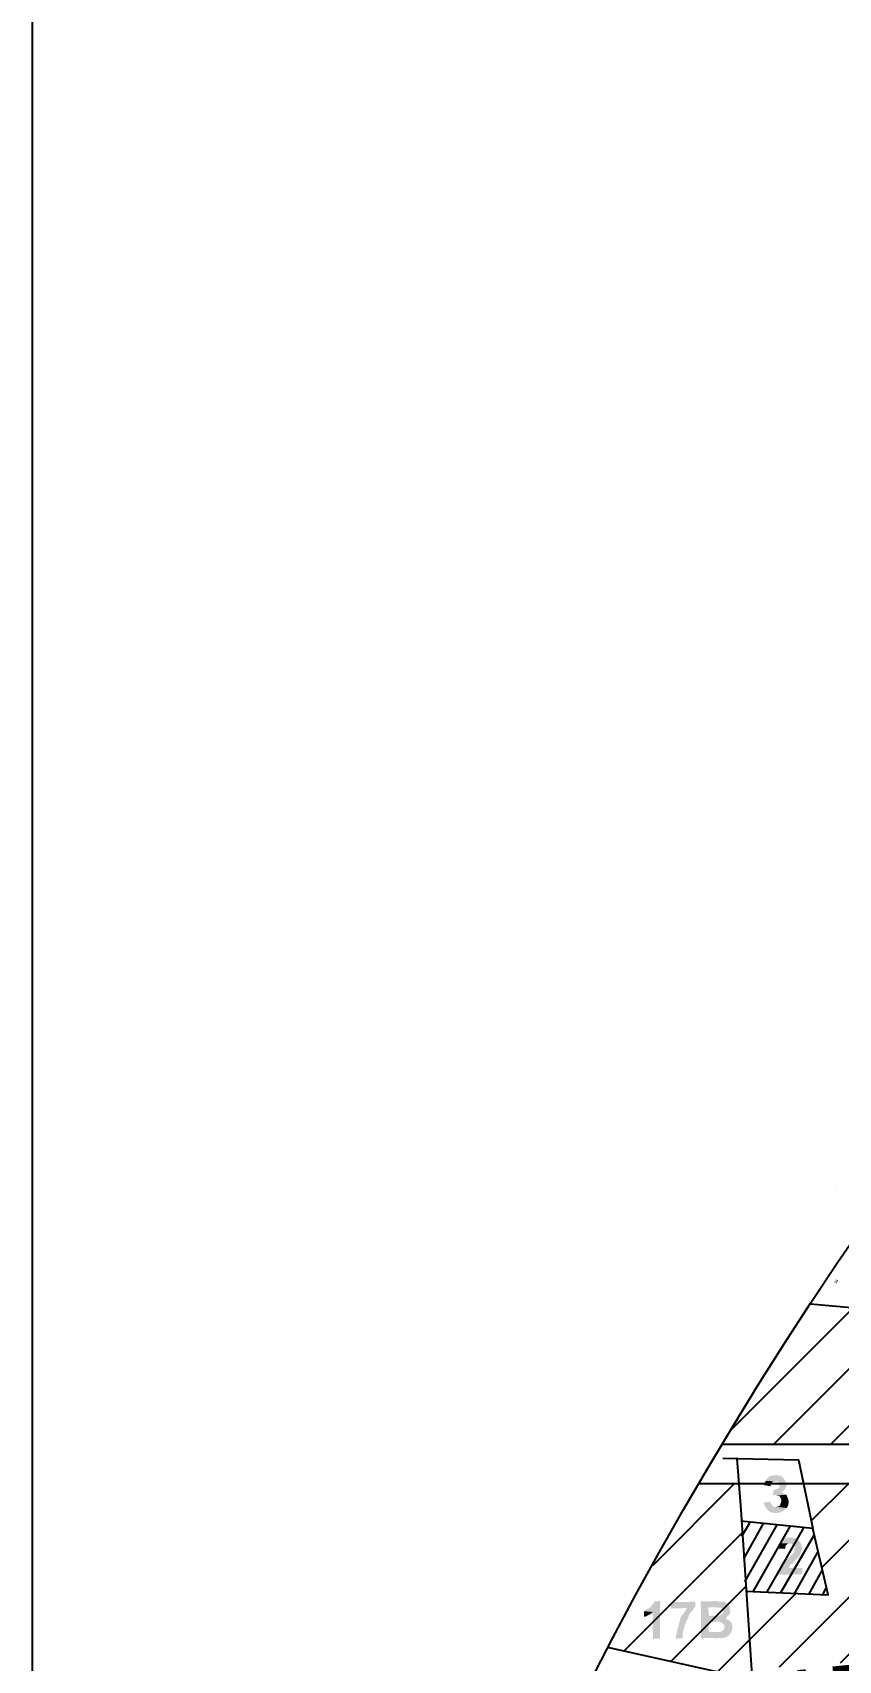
# Model space of a CAD drawing. Header units: metres. Extents: x 297 to 3998, y 336 to 1712.
# Drawn here: x 2798.4 to 2898.3, y 1239.6 to 1441.3 of the extents above; entities that cross this region are included whole.
import ezdxf

# ---------------------------------------------------------------- set-up
doc = ezdxf.new("R2010")
doc.units = ezdxf.units.M
doc.header["$MEASUREMENT"] = 0
doc.styles.get("Standard").update_dxf_attribs({"font": 'CENSCBK.TTF'})
pattern_1 = [(45, (-2513.5867, 677.9554), (-3.535534, 3.535534), [])]

msp = doc.modelspace()

# ---------------------------------------------------------------- hatches: boundary and pattern name
h = msp.add_hatch()
h.set_pattern_fill('ANSI31', color=2, scale=40, style=0)
h.set_pattern_definition(pattern_1)
h.paths.add_polyline_path([(2903.075, 1275.14), (2901.454, 1283.151), (2894.801, 1283.752, 0.0102581), (2883.898, 1266.375), (2907.731, 1266.375), (2907.577, 1267.799), (2910.997, 1267.937), (2911.134, 1266.375), (2915.874, 1266.375), (2915.81, 1268.529), (2921.949, 1268.872), (2923.281, 1269.118), (2929.801, 1269.532), (2929.763, 1266.375), (2933.902, 1266.375), (2933.761, 1276.665), (2930.001, 1276.459), (2929.5, 1279.714), (2927.608, 1280.791), (2927.119, 1280.835)])
h = msp.add_hatch()
h.set_pattern_fill('ANSI31', color=2, scale=40, style=0)
h.set_pattern_definition(pattern_1)
h.paths.add_polyline_path([(2869.793, 1241.221), (2886.894, 1237.409), (2887.367, 1238.579), (2887.493, 1238.588), (2886.194, 1258.274), (2885.943, 1261.511), (2881.02, 1261.511, 0.0115959)])
h = msp.add_hatch()
h.set_pattern_fill('ANSI31', color=2, scale=40, style=0)
h.set_pattern_definition(pattern_1)
h.paths.add_polyline_path([(2921.918, 1261.511), (2893.94, 1261.511), (2895.093, 1255.95), (2897, 1247.737), (2886.858, 1248.211), (2887.493, 1238.588), (2906.717, 1239.881), (2906.398, 1242.677), (2911.056, 1243.043), (2911.487, 1240.169), (2911.868, 1240.239), (2912.266, 1240.214), (2912.742, 1240.302), (2913.141, 1240.277), (2913.522, 1240.347), (2914.015, 1240.34), (2914.396, 1240.41), (2914.89, 1240.402), (2915.27, 1240.472), (2915.764, 1240.465), (2916.145, 1240.535), (2916.543, 1240.51), (2917.019, 1240.598), (2917.418, 1240.573), (2917.894, 1240.66), (2918.292, 1240.635), (2918.768, 1240.723), (2919.166, 1240.698), (2919.547, 1240.768), (2920.041, 1240.761), (2920.422, 1240.831), (2920.915, 1240.823), (2921.296, 1240.894), (2921.79, 1240.886), (2921.885, 1240.904)])
at = {"linetype": 'Continuous'}
for points in [[(2889.278, 1261.868), (2889.122, 1261.642), (2889.14, 1261.547), (2889.08, 1261.339), (2889.894, 1261.194), (2889.859, 1261.384), (2890.092, 1261.723), (2890.36, 1261.87), (2890.473, 1261.793)], [(2890.523, 1262.589), (2890.428, 1262.572), (2890.142, 1262.519), (2889.761, 1262.449), (2889.511, 1262.206), (2889.26, 1261.963), (2889.278, 1261.868), (2890.473, 1261.793), (2890.663, 1261.828), (2890.776, 1261.75), (2890.871, 1261.768), (2890.889, 1261.672), (2890.906, 1261.577), (2890.941, 1261.387), (2890.976, 1261.196), (2890.994, 1261.101), (2890.821, 1260.971), (2890.839, 1260.876), (2890.743, 1260.858), (2890.648, 1260.841), (2890.267, 1260.77), (2890.104, 1260.051), (2890.485, 1260.122), (2890.598, 1260.044), (2891.758, 1260.159), (2891.645, 1260.237), (2891.533, 1260.315), (2891.42, 1260.392), (2891.325, 1260.375), (2891.212, 1260.452), (2891.307, 1260.47), (2891.635, 1260.826), (2891.851, 1261.259), (2891.781, 1261.64), (2891.615, 1262.003), (2891.485, 1262.176), (2891.372, 1262.254), (2891.129, 1262.504), (2890.731, 1262.529), (2890.618, 1262.607)], [(2889.846, 1259.315), (2888.99, 1259.157), (2889.007, 1259.062), (2889.172, 1258.698), (2889.433, 1258.353), (2889.789, 1258.024), (2890.205, 1257.904), (2890.603, 1257.879), (2890.984, 1257.949), (2891.442, 1258.132), (2891.788, 1258.393), (2891.866, 1258.506), (2890.558, 1258.658), (2890.463, 1258.641), (2890.272, 1258.606), (2890.029, 1258.856), (2890.012, 1258.952), (2889.899, 1259.029), (2889.882, 1259.124)], [(2891.758, 1260.159), (2890.598, 1260.044), (2890.693, 1260.061), (2890.901, 1260.001), (2891.014, 1259.924), (2891.031, 1259.828), (2891.162, 1259.656), (2891.214, 1259.37), (2891.137, 1259.257), (2891.154, 1259.162), (2891.077, 1259.049), (2891.094, 1258.954), (2891.016, 1258.841), (2890.844, 1258.711), (2890.748, 1258.693), (2890.671, 1258.581), (2890.558, 1258.658), (2891.866, 1258.506), (2891.944, 1258.618), (2892.081, 1258.939), (2892.106, 1259.337), (2892.054, 1259.623), (2891.888, 1259.986), (2891.871, 1260.082)], [(2892.247, 1254.835), (2891.866, 1254.765), (2891.485, 1254.695), (2891.217, 1254.547), (2890.984, 1254.209), (2891.002, 1254.113), (2892.274, 1254.151), (2892.387, 1254.073), (2892.482, 1254.091), (2892.821, 1253.858), (2892.891, 1253.477), (2892.813, 1253.364), (2892.848, 1253.174), (2892.771, 1253.061), (2892.615, 1252.836), (2892.442, 1252.705), (2892.365, 1252.593), (2892.192, 1252.462), (2892.114, 1252.35), (2891.941, 1252.219), (2891.613, 1251.864), (2891.207, 1251.395), (2890.897, 1250.944), (2890.837, 1250.736), (2890.776, 1250.528), (2890.716, 1250.32), (2890.734, 1250.225), (2893.773, 1250.293), (2893.823, 1251.09), (2892.057, 1251.059), (2892.134, 1251.172), (2892.212, 1251.285), (2892.367, 1251.51), (2892.635, 1251.658), (2892.713, 1251.771), (2892.791, 1251.884), (2893.041, 1252.127), (2893.292, 1252.37), (2893.369, 1252.483), (2893.447, 1252.595), (2893.525, 1252.708), (2893.663, 1253.029), (2893.783, 1253.445), (2893.695, 1253.921), (2893.53, 1254.284), (2893.417, 1254.362), (2893.382, 1254.552), (2893.287, 1254.535), (2893.269, 1254.63), (2892.948, 1254.768), (2892.55, 1254.793), (2892.437, 1254.87)], [(2891.002, 1254.113), (2890.846, 1253.888), (2890.769, 1253.775), (2890.786, 1253.68), (2890.821, 1253.49), (2891.618, 1253.44), (2891.696, 1253.552), (2891.678, 1253.648), (2891.756, 1253.76), (2891.738, 1253.855), (2891.816, 1253.968), (2891.911, 1253.986), (2891.989, 1254.099), (2892.274, 1254.151)], [(2876.18, 1246.981), (2875.401, 1246.936), (2875.418, 1246.841), (2875.436, 1246.746), (2875.341, 1246.728), (2875.263, 1246.615), (2875.185, 1246.503), (2875.108, 1246.39), (2874.952, 1246.164), (2874.589, 1245.999), (2874.321, 1245.851), (2874.243, 1245.738), (2874.148, 1245.721), (2875.248, 1245.628), (2875.273, 1242.286), (2876.148, 1242.349)], [(2880.527, 1246.896), (2877.488, 1246.829), (2877.533, 1246.049), (2879.49, 1246.115), (2879.412, 1246.002), (2879.197, 1245.568), (2878.868, 1245.213), (2878.653, 1244.779), (2878.55, 1244.268), (2878.43, 1243.852), (2878.31, 1243.436), (2878.207, 1242.925), (2878.104, 1242.414), (2878.122, 1242.319), (2878.996, 1242.381), (2878.979, 1242.477), (2878.986, 1242.97), (2879.089, 1243.481), (2879.209, 1243.897), (2879.407, 1244.426), (2879.623, 1244.859), (2879.82, 1245.388), (2880.149, 1245.744), (2880.459, 1246.195), (2880.537, 1246.308)], [(2883.072, 1246.972), (2881.211, 1246.924), (2881.256, 1242.404), (2882.832, 1242.399), (2883.135, 1242.357), (2883.421, 1242.409), (2883.724, 1242.367), (2884.01, 1242.419), (2884.295, 1242.472), (2884.468, 1242.602), (2884.736, 1242.75), (2884.892, 1242.975), (2884.969, 1243.088), (2882.198, 1243.168), (2882.178, 1244.346), (2882.957, 1244.391), (2884.914, 1244.456), (2884.819, 1244.439), (2884.689, 1244.612), (2884.368, 1244.749), (2884.255, 1244.827), (2884.35, 1244.845), (2884.583, 1245.183), (2882.228, 1245.143), (2882.13, 1246.207), (2882.719, 1246.217), (2884.771, 1246.3), (2884.754, 1246.395), (2884.511, 1246.646), (2884.172, 1246.879), (2883.774, 1246.904), (2883.376, 1246.929), (2883.263, 1247.007)], [(2874.148, 1245.721), (2874.193, 1244.942), (2874.176, 1245.037), (2874.461, 1245.09), (2874.729, 1245.237), (2874.997, 1245.385), (2875.17, 1245.516), (2875.248, 1245.628)], [(2884.771, 1246.3), (2882.719, 1246.217), (2883.118, 1246.192), (2883.421, 1246.15), (2883.516, 1246.167), (2883.611, 1246.185), (2883.837, 1246.03), (2883.967, 1245.857), (2884.002, 1245.666), (2883.942, 1245.458), (2883.864, 1245.346), (2883.769, 1245.328), (2883.596, 1245.198), (2883.311, 1245.145), (2883.007, 1245.188), (2882.817, 1245.153), (2882.228, 1245.143), (2884.583, 1245.183), (2884.679, 1245.2), (2884.756, 1245.313), (2884.834, 1245.426), (2884.816, 1245.521), (2884.876, 1245.729), (2884.859, 1245.824), (2884.806, 1246.11)], [(2884.914, 1244.456), (2882.957, 1244.391), (2883.053, 1244.409), (2883.243, 1244.444), (2883.546, 1244.401), (2883.867, 1244.263), (2884.11, 1244.013), (2884.163, 1243.727), (2884.102, 1243.519), (2883.852, 1243.276), (2883.584, 1243.128), (2883.281, 1243.171), (2883.09, 1243.136), (2882.198, 1243.168), (2884.969, 1243.088), (2885.029, 1243.296), (2885.09, 1243.504), (2885.167, 1243.617), (2885.15, 1243.712), (2885.132, 1243.807), (2885.079, 1244.093), (2885.062, 1244.188), (2884.932, 1244.361)]]:
    msp.add_hatch(color=0, dxfattribs=at).paths.add_polyline_path(points)

# ---------------------------------------------------------------- linework, layer by layer
at = {"color": 2}
for p, q in [((2953.801, 1266.375), (2883.898, 1266.375)), ((2953.961, 1261.511), (2881.02, 1261.511))]:
    msp.add_line(p, q, dxfattribs=at)
at = {"color": 7}
msp.add_lwpolyline([(3998.036, 499.936), (2798.366, 499.936), (2798.366, 1561.819), (3998.036, 1561.819)], close=True, dxfattribs=at)
at = {"color": 2, "linetype": 'ByBlock'}
msp.add_lwpolyline([(2898.015, 1298.325), (2898.015, 1298.325)], close=True, dxfattribs=at)
at = {"color": 2}
msp.add_lwpolyline([(2953.405, 1278.463), (2894.801, 1283.752)], dxfattribs=at)
at = {"color": 0, "linetype": 'Continuous'}
for points in [[(2883.936, 1264.696), (2893.324, 1264.484), (2895.093, 1255.95), (2886.163, 1256.864)], [(2885.712, 1264.656), (2885.699, 1264.658)], [(2885.699, 1264.658), (2886.194, 1258.274), (2887.789, 1234.1)], [(2886.306, 1255.02), (2887.281, 1256.676)], [(2886.53, 1252.207), (2888.97, 1256.594)], [(2886.657, 1249.375), (2890.676, 1256.416)], [(2886.773, 1248.215), (2897, 1247.737), (2895.093, 1255.95)], [(2887.76, 1248.2), (2892.287, 1256.221)], [(2889.449, 1248.118), (2893.993, 1256.043)], [(2891.137, 1248.035), (2895.329, 1255.206)], [(2892.844, 1247.857), (2895.732, 1253.016)], [(2894.627, 1247.792), (2896.248, 1250.749)], [(2896.316, 1247.71), (2896.747, 1248.577)], [(2869.793, 1241.221), (2886.894, 1237.409)]]:
    msp.add_lwpolyline(points, dxfattribs=at)
at = {"color": 1, "linetype": 'ByBlock'}
msp.add_circle((3312.782, 1009.358), 500, dxfattribs=at)

# ---------------------------------------------------------------- texts
at = {"color": 4, "linetype": 'Continuous'}
msp.add_text('TO MADAKULAM ', height=7, rotation=5.89218, dxfattribs=at).set_placement((2868.002, 1228.779))
at = {"color": 7, "linetype": 'ByBlock', "insert": (2897.684, 1286.47), "char_height": 0.35, "attachment_point": 1, "rotation": 50.55963}
msp.add_mtext_dynamic_manual_height_columns('16', width=0.40522, gutter_width=12.5, heights=[0], dxfattribs=at)

doc.saveas('drawing.dxf')
